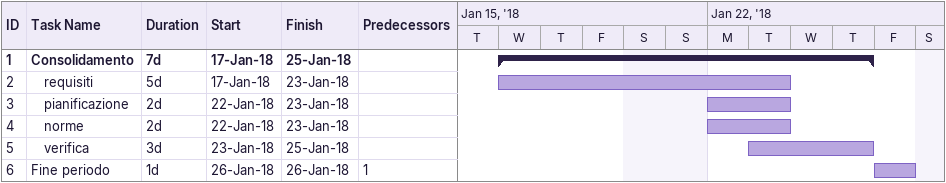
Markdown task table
| ID | Level | Task | Duration | Start | Finish | Predecessors |
|---|---|---|---|---|---|---|
| 1 | 1 | **Consolidamento** | 7d | 2018-01-17 | 2018-01-25 |  |
| 2 | 2 | requisiti | 5d | 2018-01-17 | 2018-01-23 |  |
| 3 | 2 | pianificazione | 2d | 2018-01-22 | 2018-01-23 |  |
| 4 | 2 | norme | 2d | 2018-01-22 | 2018-01-23 |  |
| 5 | 2 | verifica | 3d | 2018-01-23 | 2018-01-25 |  |
| 6 | 1 | Fine periodo | 1d | 2018-01-26 | 2018-01-26 | 1 |
